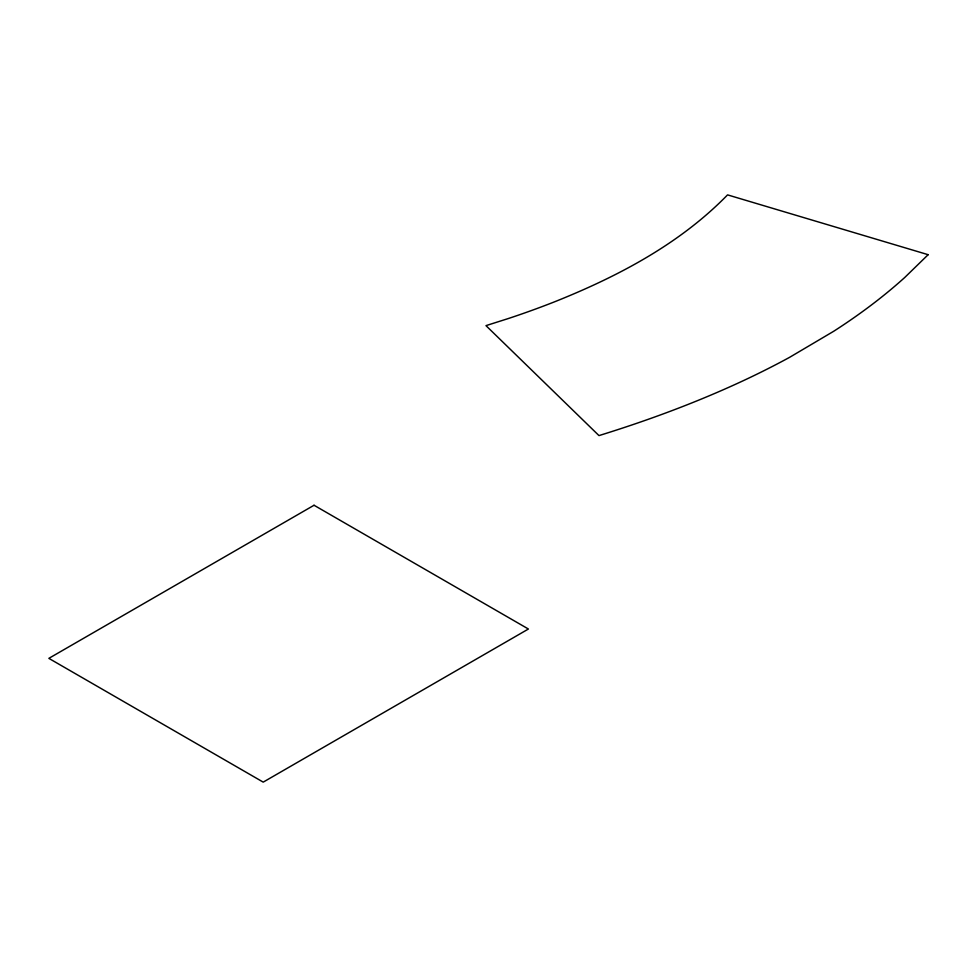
<?xml version="1.0" encoding="UTF-8"?>
<svg xmlns="http://www.w3.org/2000/svg" width="977" height="977" viewBox="0 0 977 977"><rect width="100%" height="100%" fill="white"/><g stroke="black" fill="none" stroke-linecap="round" stroke-linejoin="round"><path stroke-width="1.47" d="M928.15 254.692L904.812 277.419A706.786 408.056 0 0 1 870.788 305.471A734.106 423.835 0 0 1 833.674 331.288L789.66 357.301A809.237 467.201 0 0 1 742.825 380.908C696.271 402.573 648.007 420.428 598.974 435.595L485.972 325.634L507.942 318.661A695.319 401.437 0 0 0 554.704 301.759C617.769 276.54 679.711 243.994 727.56 194.875L928.15 254.692M314.044 505.256L48.85 658.364L263.216 782.125L528.41 629.017L314.044 505.256"/></g></svg>
